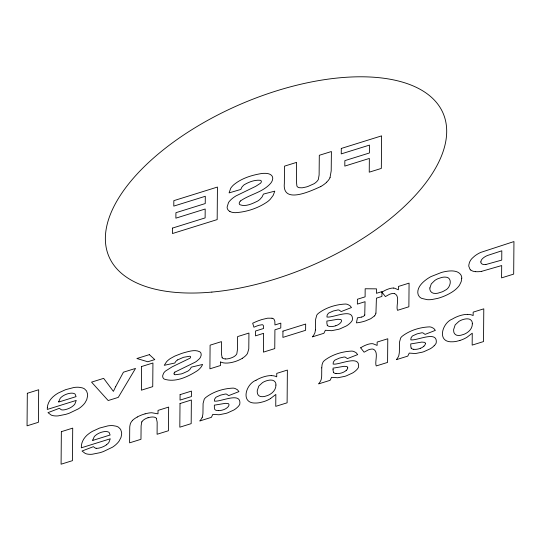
<?xml version="1.0" encoding="UTF-8"?>
<svg xmlns="http://www.w3.org/2000/svg" width="541" height="541" viewBox="0 0 541 541"><rect width="100%" height="100%" fill="white"/><g stroke="black" fill="none" stroke-linecap="round" stroke-linejoin="round"><path stroke-width="0.81" d="M220.559 361.99L220.532 365.506L209.901 368.82L210.097 345.172L221.458 341.628L221.411 353.882L222.162 357.709M333.067 369.361L333.08 368.11L333.946 367.995A47.128 22.85 -23.2 0 0 335.373 367.779L344.11 366.311L346.882 366.568A4.828 2.34 -23.2 0 1 347.674 367.474L347.701 367.792M461.75 278.175L461.189 281.685L459.573 285.053A21.167 10.259 -23.2 0 1 458.565 286.453A19.503 9.454 -23.2 0 1 452.1 292.052L450.802 292.843A26.387 12.795 -23.2 0 1 440.347 297.584A28.105 13.626 -23.2 0 1 437.297 298.47L431.955 299.518A21.315 10.333 -23.2 0 1 427.241 299.667L421.824 298.416A22.485 10.901 -23.2 0 1 419.289 296.596C416.922 293.837 417.618 289.678 419.356 286.777A22.195 10.759 -23.2 0 1 421.912 283.403L422.568 282.72A23.98 11.625 -23.2 0 1 424.813 280.698L426.47 279.413A21.234 10.293 -23.2 0 1 431.096 276.539L441.449 272.461A24.386 11.821 -23.2 0 1 451.241 270.906A20.443 9.907 -23.2 0 1 458.315 272.475L459.032 272.968A25.4 12.315 -23.2 0 1 461.798 278.155M315.423 329.936L314.99 332.485A15.283 7.412 -23.2 0 1 314.761 333.141A24.507 11.882 -23.2 0 1 312.468 336.827M375.941 313.144L376.421 298.152L381.919 296.441L381.96 291.592L376.462 293.303L376.495 288.86L365.168 288.759L365.101 296.847L357.405 299.247L357.364 304.096L365.06 301.695L364.735 314.984M330.024 177.543L331.2 170.882L331.403 151.527L319.305 155.294L319.116 174.986L318.324 179.504A10.272 4.984 -23.2 0 1 315.099 183.014A9.359 4.538 -23.2 0 1 313.963 183.778L307.991 186.435A23.128 11.212 -23.2 0 1 306.186 186.99L302.142 187.815L299.315 187.7A8.866 4.294 -23.2 0 1 296.881 185.935L296.441 181.451L296.59 162.381L284.498 166.148L284.356 183.264C282.01 205.08 311.569 190.608 320.827 186.53M374.487 315.937L370.774 318.696L365.317 320.969A24.331 11.794 -23.2 0 1 356.458 322.862L357.439 317.79A29.674 14.384 -23.2 0 0 359.116 317.581L361.679 317.06M434.193 345.726L432.895 346.909A12.808 6.208 -23.2 0 1 430.237 348.783L424.076 351.603A23.601 11.442 -23.2 0 1 422.474 352.137L415.434 353.537L409.253 353.097A6.62 3.212 -23.2 0 0 409.158 353.273L408.042 355.586A22.938 11.118 -23.2 0 1 407.738 356.127L396.377 359.664A24.507 11.882 -23.2 0 0 398.67 355.971A15.283 7.412 -23.2 0 0 398.866 355.322L399.299 352.773A86.08 41.731 -23.2 0 0 399.373 350.96L399.501 342.169L400.617 338.084A7.432 3.604 -23.2 0 1 400.969 337.55A9.386 4.551 -23.2 0 1 402.119 336.292C409.821 330.335 419.904 327.258 429.547 326.865A14.154 6.864 -23.2 0 1 431.468 327.244L433.767 328.441L435.363 330.375L425.098 334.385L422.92 332.891A5.167 2.502 -23.2 0 0 421.655 332.81L417.077 333.871L412.769 335.799A3.537 1.718 -23.2 0 0 412.161 336.279L411.025 337.915L410.802 339.849C416.895 340.999 438.163 329.861 436.188 343.001A12.267 5.944 -23.2 0 1 434.193 345.726M174.865 372.12L195.03 362.26A11.571 5.613 -23.2 0 0 196.735 361.138L199.23 358.947A11.172 5.417 -23.2 0 0 200.515 357.209L201.225 355.052L200.988 353.226A12.267 5.944 -23.2 0 0 199.561 351.677C194.746 349.391 189.235 351.38 184.407 352.59A50.043 24.264 -23.2 0 0 181.14 353.625L174.797 356.093L170.178 358.642A14.742 7.148 -23.2 0 0 166.547 361.794L164.248 365.317L174.865 363.011L175.169 362.389A7.317 3.544 -23.2 0 1 177.462 359.941M106.381 444.83L107.436 443.978A9.582 4.646 -23.2 0 0 108.869 442.45L110.276 438.785L81.326 447.813C81.015 442.085 84.423 436.824 88.981 433.612A18.685 9.055 -23.2 0 1 92.41 431.346L99.618 428.053L107.97 425.862A18.901 9.163 -23.2 0 1 113.137 425.659L116.119 426.193A20.078 9.731 -23.2 0 1 118.553 427.262L120.616 429.358L121.569 432.3A40.683 19.726 -23.2 0 1 121.624 434.328L121.022 437.365L119.203 440.922A21.708 10.522 -23.2 0 1 117.329 443.228L115.882 444.628A17.643 8.555 -23.2 0 1 112.447 447.218L103.399 451.552A33.339 16.162 -23.2 0 1 99.808 452.729L92.065 454.271A18.009 8.73 -23.2 0 1 85.268 453.466L82.029 451.018L93.397 446.67L95.311 448.097A6.424 3.111 -23.2 0 0 96.176 448.266M177.482 359.954L183.5 357.297L189.79 356.228A2.888 1.4 -23.2 0 1 190.642 356.959A3.138 1.522 -23.2 0 1 190.621 357.148A2.671 1.298 -23.2 0 1 189.877 358.264L172.045 366.893L165.445 371.092A10.245 4.97 -23.2 0 0 163.598 373.236L162.753 375.434A16.244 7.878 -23.2 0 0 162.706 376.583L162.855 377.327A13.112 6.357 -23.2 0 0 164.221 379.092C175.534 382.872 188.241 376.617 197.715 370.49A17.123 8.304 -23.2 0 0 201.617 366.338L202.632 364.438L191.277 367.17L190.344 368.854A7.804 3.787 -23.2 0 1 188.322 370.801A7.148 3.462 -23.2 0 1 187.734 371.194L182.608 373.5A22.222 10.773 -23.2 0 1 181.052 373.973L175.169 374.751A3.888 1.887 -23.2 0 1 174.087 373.939M270.554 398.521L275.842 394.43L275.748 406.345L287.109 402.808L287.379 370.064L276.749 373.378L276.721 376.827A17.495 8.48 -23.2 0 0 271.251 375.637M242.307 358.277L242.726 358.007A12.105 5.87 -23.2 0 0 247.467 353.489L248.786 348.891L248.941 333.06L237.58 336.603L237.431 349.723L236.823 353.76A6.56 3.178 -23.2 0 1 234.361 356.397A6.986 3.388 -23.2 0 1 231.305 357.872L231.014 357.993A9.65 4.68 -23.2 0 1 225.232 358.947M256.015 380.262C245.722 384.002 240.048 403.85 255.893 403.025A16.095 7.804 -23.2 0 0 259.937 402.605L263.481 401.706A15.101 7.317 -23.2 0 0 270.581 398.541M420.587 348.228L419.654 348.573A9.312 4.517 -23.2 0 1 415.082 349.371L413.73 349.317M335.778 325.743L336.712 325.391A6.073 2.942 -23.2 0 0 339.579 323.721A7.06 3.422 -23.2 0 0 339.998 323.349A6.181 2.996 -23.2 0 0 341.533 320.732L341.479 320.421A4.828 2.34 -23.2 0 0 340.695 319.508L337.922 319.258L329.185 320.718A47.128 22.85 -23.2 0 1 327.758 320.941L326.892 321.056L326.879 322.301A65.055 31.54 -23.2 0 0 326.899 323.329L327.278 325.215M312.509 336.827L323.863 333.29A22.938 11.118 -23.2 0 0 324.167 332.749L325.283 330.436A6.62 3.212 -23.2 0 1 325.378 330.26L331.559 330.707L338.598 329.3A23.601 11.442 -23.2 0 0 340.208 328.766L346.362 325.946A12.808 6.208 -23.2 0 0 349.019 324.073L350.318 322.889A12.267 5.944 -23.2 0 0 352.319 320.171C354.281 307.024 333.019 318.169 326.926 317.012L327.156 315.078L328.286 313.442A3.537 1.718 -23.2 0 1 328.894 312.969L333.202 311.034L337.787 309.973A5.167 2.502 -23.2 0 1 339.045 310.054L341.222 311.548L351.488 307.538L349.892 305.604L347.593 304.407A14.154 6.864 -23.2 0 0 345.672 304.028C336.029 304.421 325.946 307.498 318.243 313.455A9.386 4.551 -23.2 0 0 317.094 314.713A7.432 3.604 -23.2 0 0 316.742 315.247L315.626 319.339L315.504 328.123A86.08 41.731 -23.2 0 1 315.43 329.936M199.967 420.905L211.328 417.361A22.938 11.118 -23.2 0 0 211.626 416.827L212.748 414.514A6.62 3.212 -23.2 0 1 212.836 414.338L219.017 414.778L226.064 413.371A23.601 11.442 -23.2 0 0 227.666 412.837L233.827 410.017A12.808 6.208 -23.2 0 0 236.485 408.144L237.783 406.96A12.267 5.944 -23.2 0 0 239.778 404.242C241.746 391.096 220.485 402.24 214.385 401.084L214.615 399.15L215.751 397.513A3.537 1.718 -23.2 0 1 216.359 397.04L220.667 395.106L225.245 394.044A5.167 2.502 -23.2 0 1 226.51 394.125L228.687 395.62L238.953 391.61L237.35 389.676L235.058 388.485A14.154 6.864 -23.2 0 0 233.137 388.1C223.494 388.499 213.411 391.569 205.702 397.527A9.386 4.551 -23.2 0 0 204.559 398.791A7.432 3.604 -23.2 0 0 204.207 399.319L203.091 403.41L202.963 412.195A86.08 41.731 -23.2 0 1 202.895 414.007L202.456 416.556A15.283 7.412 -23.2 0 1 202.226 417.212M459.891 340.472L456.347 341.371A16.095 7.804 -23.2 0 1 452.31 341.79C436.459 342.615 442.139 322.767 452.425 319.028A16.135 7.824 -23.2 0 1 456.462 316.945L458.2 316.248A18.678 9.055 -23.2 0 1 460.006 315.64A15.851 7.682 -23.2 0 1 467.688 314.368M145.103 413.838L148.085 413.141A16.697 8.095 -23.2 0 1 151.757 412.756L157.999 413.845L158.026 410.396L168.65 407.082L168.454 430.731L157.093 434.267L157.167 422.163L156.376 418.382M481.76 271.298L501.69 265.55L501.588 277.878L513.68 274.104L513.95 241.57L480.753 252.404A16.081 7.797 -23.2 0 0 474.558 256.143L472.259 258.219A15.804 7.662 -23.2 0 0 470.758 259.998L469.473 262.284L468.81 265.117A30.411 14.742 -23.2 0 0 468.817 266.328L470.048 269.432A15.364 7.446 -23.2 0 0 470.711 270.02M485.892 264.515L501.737 260.093L501.811 250.794L487.563 255.46A8.893 4.314 -23.2 0 0 482.768 258.395A7.784 3.773 -23.2 0 0 481.084 260.816L480.922 261.486A11.219 5.437 -23.2 0 0 480.888 261.932M218.665 410.619L217.32 410.551A7.736 3.753 -23.2 0 1 214.703 409.314L214.364 407.4A65.055 31.54 -23.2 0 1 214.344 406.379L214.351 405.128L215.223 405.013A47.128 22.85 -23.2 0 0 216.643 404.796L225.381 403.329L228.153 403.579A4.828 2.34 -23.2 0 1 228.944 404.492L228.978 404.81A6.181 2.996 -23.2 0 1 227.477 407.427A7.06 3.422 -23.2 0 1 227.037 407.792A6.073 2.942 -23.2 0 1 224.177 409.469L223.244 409.814A9.312 4.517 -23.2 0 1 218.672 410.612M336.042 373.54L337.395 373.601A9.312 4.517 -23.2 0 0 341.966 372.81L342.899 372.451A6.073 2.942 -23.2 0 0 345.773 370.781A7.06 3.422 -23.2 0 0 346.193 370.409M394.294 293.506C400.617 295.69 395.654 306.321 397.52 310.324L408.881 306.781L409.077 283.132L398.447 286.446L398.419 289.787L394.315 288.143A7.709 3.74 -23.2 0 0 393.53 288.069M272.008 318.216L267.667 318.182L262.027 319.508A32.582 15.797 -23.2 0 0 252.681 323.227L253.925 327.224A23.716 11.496 -23.2 0 1 259.078 325.256L262.128 324.722A2.996 1.454 -23.2 0 1 262.574 324.796A2.604 1.265 -23.2 0 1 262.818 324.891L263.514 325.898L263.595 328.495L255.535 331.004L255.494 335.86L263.562 333.344L263.406 352.137L274.76 348.6L274.916 329.8L280.779 327.974L280.82 323.126L274.956 324.952L274.828 321.219L274.01 319.251A8.575 4.159 -23.2 0 0 272.008 318.223M229.891 211.45L229.56 211.247A18.651 9.041 -23.2 0 1 227.112 207.108L228.485 202.638A14.979 7.263 -23.2 0 1 229.512 201.211A17.779 8.622 -23.2 0 1 235.998 195.91L255.744 186.314L260.505 183.237A4.632 2.245 -23.2 0 0 261.337 181.708A5.457 2.644 -23.2 0 0 261.317 181.269L261.283 181.134A4.409 2.137 -23.2 0 0 260.309 180.295C254.764 179.72 249.13 181.918 244.383 184.643A7.067 3.429 -23.2 0 0 243.47 185.353L241.813 187.233L240.813 189.445L229.086 192.9L230.716 188.268A17.819 8.636 -23.2 0 1 233.665 184.853C241.523 178.266 251.768 175.135 261.749 173.505A21.823 10.577 -23.2 0 1 263.548 173.357L265.712 173.35A16.257 7.878 -23.2 0 1 270.223 174.445A16.825 8.156 -23.2 0 1 272.725 178.036A18.712 9.069 -23.2 0 1 272.61 179.335L272.353 180.336A16.041 7.777 -23.2 0 1 270.581 183.413C262.75 192.312 250.267 194.219 240.786 200.711A5.106 2.475 -23.2 0 0 240.454 201.009M381.953 292.174L385.388 296.576L389.567 294.29A6.668 3.232 -23.2 0 1 390.46 293.979A6.336 3.07 -23.2 0 1 394.321 293.472M360.658 347.802L364.093 352.198L368.279 349.919A6.668 3.232 -23.2 0 1 369.165 349.601A6.336 3.07 -23.2 0 1 373.033 349.101C379.288 351.447 374.392 361.841 376.225 365.946L387.586 362.409L387.782 338.761L377.151 342.074L377.124 345.408L373.02 343.765A7.709 3.74 -23.2 0 0 372.235 343.691A8.73 4.233 -23.2 0 0 367.812 344.38A14.37 6.965 -23.2 0 0 360.678 347.809M411.153 348.052L410.775 346.166A65.055 31.54 -23.2 0 1 410.754 345.138L410.768 343.893L411.633 343.778A47.128 22.85 -23.2 0 0 413.053 343.555L421.797 342.088L424.57 342.345A4.828 2.34 -23.2 0 1 425.354 343.258L425.388 343.569M333.466 372.276L333.087 370.382A65.055 31.54 -23.2 0 1 333.073 369.361M174.094 373.939L174.067 373.824A4.91 2.38 -23.2 0 1 174.046 373.479A3.374 1.637 -23.2 0 1 174.838 372.113M240.42 201.009A5.735 2.779 -23.2 0 0 239.25 203.159A7.276 3.53 -23.2 0 0 239.244 203.517A6.823 3.307 -23.2 0 0 239.94 204.728C245.736 207.014 252.241 203.666 257.475 201.164A10.698 5.187 -23.2 0 0 258.794 200.292A10.157 4.923 -23.2 0 0 259.957 199.359L262.101 196.917L263.433 194.084L274.787 191.149L273.212 195.342L270.297 199.23A19.584 9.495 -23.2 0 1 267.606 201.644C258.226 208.17 246.77 211.991 235.369 212.681A17.582 8.528 -23.2 0 1 229.884 211.457M326.71 182.202A19.077 9.251 -23.2 0 1 320.806 186.51M330.084 177.536A17.623 8.548 -23.2 0 1 326.629 182.189M475.607 271.71A17.447 8.46 -23.2 0 1 470.751 269.993M481.747 271.332A18.38 8.913 -23.2 0 1 475.674 271.643M485.852 264.59A8.602 4.172 -23.2 0 1 480.841 261.945M393.544 288.055A8.73 4.233 -23.2 0 0 389.107 288.759A14.37 6.965 -23.2 0 0 381.973 292.181M364.857 314.97A3.097 1.501 -23.2 0 1 361.686 317.026M375.86 313.165A12.017 5.823 -23.2 0 1 374.548 315.937M335.778 325.756A9.312 4.517 -23.2 0 1 331.207 326.541L329.854 326.48A7.736 3.753 -23.2 0 1 327.237 325.236M220.593 361.97A18.171 8.812 -23.2 0 0 234.618 361.706A16.886 8.189 -23.2 0 0 242.334 358.298M225.272 358.906A8.933 4.335 -23.2 0 1 222.108 357.743M467.661 314.402A17.495 8.48 -23.2 0 1 473.159 315.572L473.159 312.143L483.789 308.83L483.519 341.567L472.158 345.111L472.259 333.195L466.964 337.28A15.101 7.317 -23.2 0 1 459.891 340.451M425.402 343.569A6.181 2.996 -23.2 0 1 423.887 346.193M423.873 346.186A7.06 3.422 -23.2 0 1 423.454 346.558A6.073 2.942 -23.2 0 1 420.587 348.235M413.743 349.303A7.736 3.753 -23.2 0 1 411.113 348.073M347.721 367.785A6.181 2.996 -23.2 0 1 346.199 370.409M336.056 373.527A7.736 3.753 -23.2 0 1 333.425 372.296M271.278 375.603A15.851 7.682 -23.2 0 0 263.595 376.881A18.678 9.055 -23.2 0 0 261.79 377.49L260.052 378.179A16.135 7.824 -23.2 0 0 256.008 380.262M202.26 417.206A24.507 11.882 -23.2 0 1 199.927 420.905M141.925 421.872A6.181 2.996 -23.2 0 0 141.661 422.42L141.106 425.875L140.971 439.299L129.61 442.836L129.732 428.1A65.549 31.777 -23.2 0 1 129.833 426.193L130.313 423.901A13.633 6.607 -23.2 0 1 132.592 420.364M141.789 421.885A6.992 3.388 -23.2 0 1 148.045 417.699M148.045 417.774A9.278 4.497 -23.2 0 1 156.491 418.328M137.252 416.989A18.049 8.751 -23.2 0 1 145.096 413.865M132.525 420.35A12.808 6.208 -23.2 0 1 137.299 417.037M106.381 444.83A9.163 4.443 -23.2 0 1 103.121 446.717L101.728 447.279A11.55 5.599 -23.2 0 1 100.41 447.705A7.939 3.848 -23.2 0 1 96.149 448.3M27.32 393.287L27.05 425.828L38.411 422.284L38.681 389.75L27.32 393.287M61.356 431.664L61.086 464.205L72.447 460.662L72.717 428.12L61.356 431.664M141.573 366.534L141.377 390.183L152.738 386.639L152.934 362.997L141.573 366.534M172.511 228.079L172.464 233.536L217.171 219.599L217.441 187.058L173.83 200.65L173.789 206.107L205.303 196.282L205.242 203.558L175.926 212.701L175.879 218.158L205.195 209.015L205.12 217.908L172.511 228.079M180.011 403.539L179.815 427.187L191.176 423.644L191.372 399.995L180.011 403.539M180.085 394.646L180.038 400.103L191.399 396.56L191.446 391.102L180.085 394.646M282.95 331.126L282.896 337.395L305.618 330.308L305.665 324.045L282.95 331.126M321.753 367.853L321.692 375.177A86.08 41.731 -23.2 0 1 321.618 376.989L321.185 379.539A15.283 7.412 -23.2 0 1 320.955 380.195A24.507 11.882 -23.2 0 1 318.656 383.887L330.057 380.343A22.938 11.118 -23.2 0 0 330.355 379.809L331.471 377.496A6.62 3.212 -23.2 0 1 331.565 377.32L337.746 377.76L344.786 376.353A23.601 11.442 -23.2 0 0 346.396 375.826L352.549 372.999A12.808 6.208 -23.2 0 0 355.214 371.133L356.512 369.949A12.267 5.944 -23.2 0 0 358.507 367.224C360.468 354.085 339.207 365.222 333.114 364.073L333.344 362.139L334.473 360.495A3.537 1.718 -23.2 0 1 335.082 360.022L339.396 358.095L343.975 357.026A5.167 2.502 -23.2 0 1 345.239 357.114L347.41 358.602L357.682 354.598L356.079 352.658L353.78 351.467A14.154 6.864 -23.2 0 0 351.866 351.082C342.223 351.481 332.133 354.551 324.431 360.516A9.386 4.551 -23.2 0 0 323.281 361.773A7.432 3.604 -23.2 0 0 322.93 362.301L322.064 364.675L321.753 367.853M341.297 148.444L341.249 153.894L369.462 145.103L369.402 152.981L344.847 160.636L344.806 166.094L369.354 158.439L369.239 172.18L381.331 168.413L381.601 135.872L341.297 148.444M275.924 385.03C276.045 388.857 273.523 392.205 270.358 394.112A8.392 4.071 -23.2 0 1 267.667 395.491L264.786 396.397A8.034 3.895 -23.2 0 1 261.864 396.675C259.315 396.81 257.171 394.693 257.266 392.151A40.474 19.625 -23.2 0 1 257.245 390.703L258.76 386.105L262.507 382.636A8.095 3.922 -23.2 0 1 265.09 381.31L266.03 380.959A10.117 4.903 -23.2 0 1 267.518 380.519L268.471 380.303A8.534 4.139 -23.2 0 1 271.075 380.086C273.827 379.897 276.289 382.217 275.924 385.03M472.334 323.795C472.455 327.623 469.933 330.97 466.768 332.871A8.392 4.071 -23.2 0 1 464.083 334.257L461.202 335.156A8.034 3.895 -23.2 0 1 458.274 335.44C455.732 335.576 453.588 333.459 453.676 330.909A40.474 19.625 -23.2 0 1 453.656 329.469L455.177 324.864L458.917 321.395A8.095 3.922 -23.2 0 1 461.507 320.076L462.447 319.724A10.117 4.903 -23.2 0 1 463.928 319.278L464.881 319.068A8.534 4.139 -23.2 0 1 467.485 318.852C470.237 318.656 472.699 320.982 472.334 323.795M429.879 287.961C429.297 291.105 432.11 293.689 435.16 293.411A9.393 4.551 -23.2 0 0 437.96 293.161L442.132 291.863A9.44 4.578 -23.2 0 0 444.945 290.361C450.68 288.306 453.257 276.945 445.054 277.093A9.495 4.605 -23.2 0 0 441.747 277.452L438.082 278.649A9.447 4.578 -23.2 0 0 434.842 280.434L431.292 283.883L429.879 287.961M47.331 407.691L47.29 409.442L76.234 400.414L74.834 404.08A9.582 4.646 -23.2 0 1 73.4 405.608L72.345 406.46A9.163 4.443 -23.2 0 1 69.079 408.34L67.686 408.901A11.55 5.599 -23.2 0 1 66.367 409.334A7.939 3.848 -23.2 0 1 62.107 409.929A6.424 3.111 -23.2 0 1 61.275 409.72L59.361 408.299L47.993 412.648L51.226 415.096A18.009 8.73 -23.2 0 0 58.015 415.907L65.772 414.352A33.339 16.162 -23.2 0 0 69.363 413.182L78.404 408.84A17.643 8.555 -23.2 0 0 81.84 406.257L83.287 404.857A21.708 10.522 -23.2 0 0 85.16 402.545L86.763 399.596L87.588 395.951A40.683 19.726 -23.2 0 0 87.534 393.922L86.574 390.987L84.518 388.891A20.078 9.731 -23.2 0 0 82.076 387.823L79.101 387.288A18.901 9.163 -23.2 0 0 73.934 387.491L65.583 389.682L58.367 392.976A18.685 9.055 -23.2 0 0 54.939 395.234C50.901 398.156 47.642 402.578 47.331 407.691M58.705 401.72L58.678 402.058L76.065 396.634L75.152 394.193A8.967 4.348 -23.2 0 0 73.955 393.503A9.616 4.659 -23.2 0 0 73.021 393.266L72.683 393.219A8.473 4.105 -23.2 0 0 69.627 393.348L68.308 393.638A10.935 5.302 -23.2 0 0 66.935 394.044L66.076 394.355A8.561 4.152 -23.2 0 0 62.289 396.404L61.322 397.182A8.264 4.003 -23.2 0 0 60.22 398.298L58.705 401.72M92.748 440.097L92.721 440.435L110.107 435.011L109.194 432.563A8.967 4.348 -23.2 0 0 107.997 431.88A9.616 4.659 -23.2 0 0 107.057 431.637L106.719 431.59A8.473 4.105 -23.2 0 0 103.669 431.718L102.344 432.009A10.935 5.302 -23.2 0 0 100.971 432.421L100.119 432.732A8.561 4.152 -23.2 0 0 96.332 434.775L95.358 435.552A8.264 4.003 -23.2 0 0 94.262 436.668L92.748 440.097M115.666 386.653L113.407 391.373L103.649 378.362L91.557 382.129L108.18 400.536L118.269 397.392L135.527 368.421L123.436 372.194L115.666 386.653M149.35 354.639L136.887 358.521L147.828 361.767L154.787 359.596L149.35 354.639M211.869 292.086A181.803 88.142 -23.2 0 0 445.067 118.851A181.803 88.142 -23.2 0 0 171.139 143.818A181.803 88.142 -23.2 0 0 211.869 292.086"/></g></svg>
